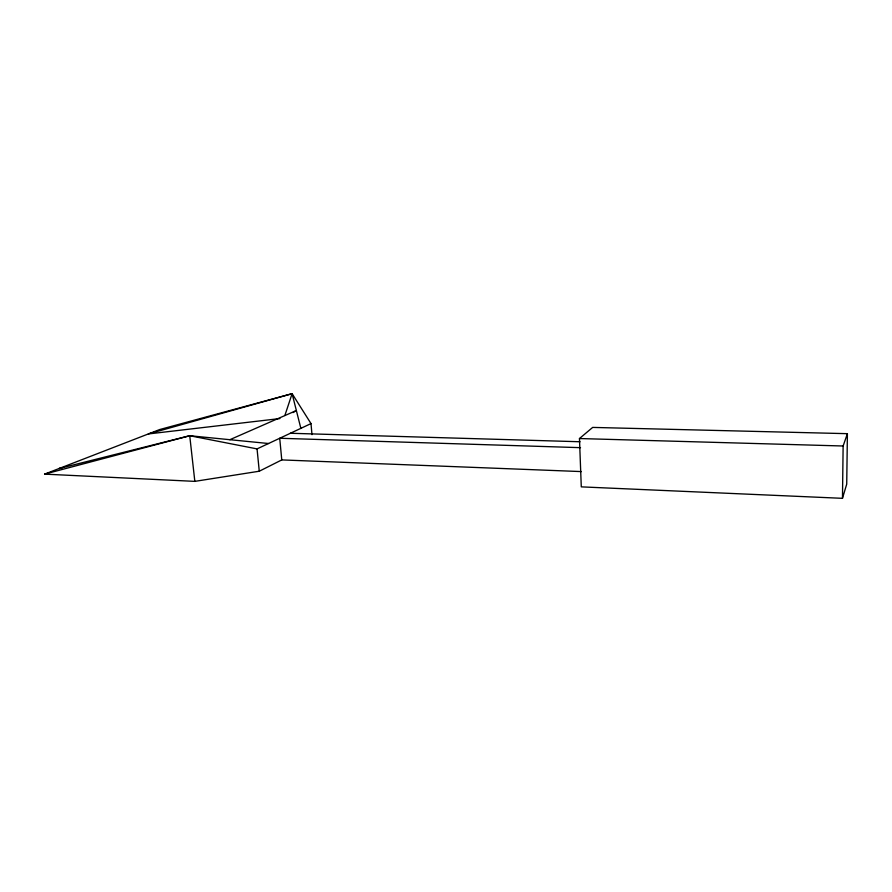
<?xml version="1.0" encoding="UTF-8"?>
<svg xmlns="http://www.w3.org/2000/svg" width="892" height="892" viewBox="0 0 892 892"><rect width="100%" height="100%" fill="white"/><g stroke="black" fill="none" stroke-linecap="round" stroke-linejoin="round"><path stroke-width="1.34" d="M842.472 498.327L843.13 446L847.4 433.668L592.667 427.413L579.466 438.541L581.283 486.865L842.472 498.327L846.72 484.144L847.4 433.668M284.86 415.516L292.108 393.673L159.668 429.554L44.6 474.131L194.835 481.368L259.271 471.221L281.772 459.915L581.406 471.589M292.989 412.595L296.356 410.532L229.857 439.7L189.728 435.731L59.006 468.556L61.76 468.255M44.6 474.131L189.728 435.731L257.052 448.899L311.007 423.588L292.108 393.673L148.34 433.947L279.898 418.56M579.466 438.541L843.13 446M290.379 433.267L580.056 441.752M580.514 447.661L279.72 438.262L281.772 459.915M229.857 439.7L268.537 443.514M292.108 393.673L300.86 428.35M189.728 435.731L194.835 481.368M257.052 448.899L259.271 471.221M311.007 423.588L311.977 434.638"/></g></svg>
